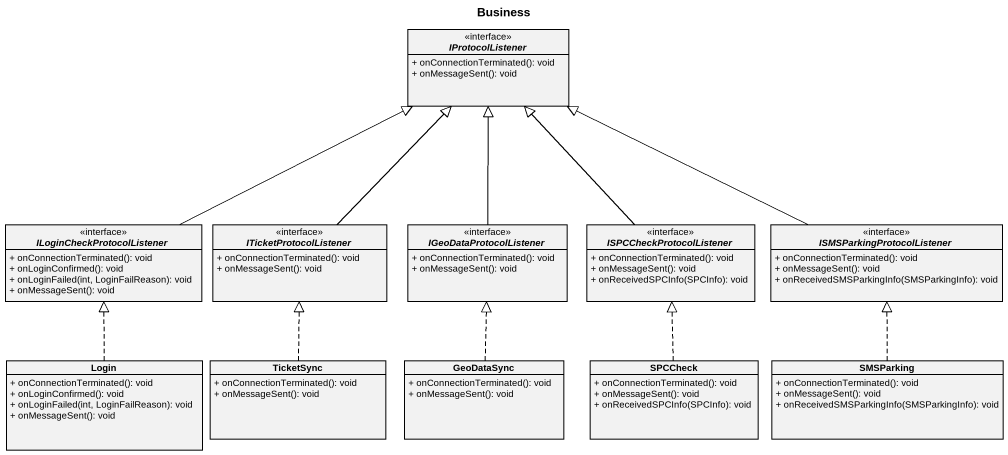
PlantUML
@startuml
title Business
hide circle
hide empty members
skinparam classAttributeIconSize 0
interface IProtocolListener <<interface>> {
  + onConnectionTerminated(): void
  + onMessageSent(): void
}
interface ILoginCheckProtocolListener <<interface>> {
  + onConnectionTerminated(): void
  + onLoginConfirmed(): void
  + onLoginFailed(int, LoginFailReason): void
  + onMessageSent(): void
}
interface ITicketProtocolListener <<interface>> {
  + onConnectionTerminated(): void
  + onMessageSent(): void
}
interface IGeoDataProtocolListener <<interface>> {
  + onConnectionTerminated(): void
  + onMessageSent(): void
}
interface ISPCCheckProtocolListener <<interface>> {
  + onConnectionTerminated(): void
  + onMessageSent(): void
  + onReceivedSPCInfo(SPCInfo): void
}
interface ISMSParkingProtocolListener <<interface>> {
  + onConnectionTerminated(): void
  + onMessageSent(): void
  + onReceivedSMSParkingInfo(SMSParkingInfo): void
}
class Login {
  + onConnectionTerminated(): void
  + onLoginConfirmed(): void
  + onLoginFailed(int, LoginFailReason): void
  + onMessageSent(): void
}
class TicketSync {
  + onConnectionTerminated(): void
  + onMessageSent(): void
}
class GeoDataSync {
  + onConnectionTerminated(): void
  + onMessageSent(): void
}
class SPCCheck {
  + onConnectionTerminated(): void
  + onMessageSent(): void
  + onReceivedSPCInfo(SPCInfo): void
}
class SMSParking {
  + onConnectionTerminated(): void
  + onMessageSent(): void
  + onReceivedSMSParkingInfo(SMSParkingInfo): void
}
ILoginCheckProtocolListener -right-|> IProtocolListener
ITicketProtocolListener -up-|> IProtocolListener
IGeoDataProtocolListener -up-|> IProtocolListener
ISPCCheckProtocolListener -up-|> IProtocolListener
ISMSParkingProtocolListener -left-|> IProtocolListener
Login .up.|> ILoginCheckProtocolListener
TicketSync .up.|> ITicketProtocolListener
GeoDataSync .up.|> IGeoDataProtocolListener
SPCCheck .up.|> ISPCCheckProtocolListener
SMSParking .up.|> ISMSParkingProtocolListener
@enduml
